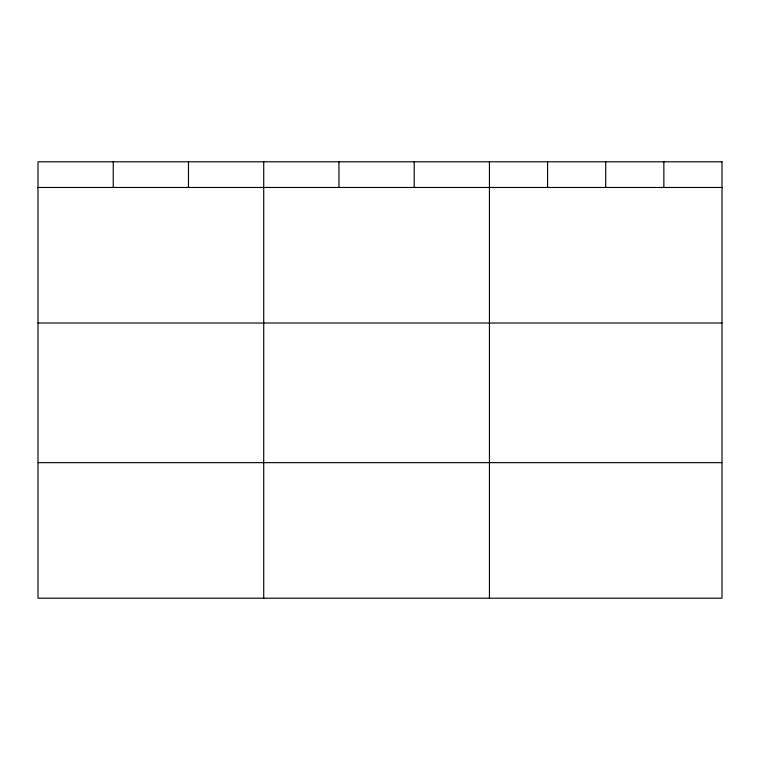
<?xml version="1.0" encoding="UTF-8"?>
<svg xmlns="http://www.w3.org/2000/svg" width="760" height="760" viewBox="0 0 760 760"><rect width="100%" height="100%" fill="white"/><g stroke="black" fill="none" stroke-linecap="round" stroke-linejoin="round"><path stroke-width="1.14" d="M38 187.473L722 187.473M38 323.01L722 323.01M38 462.659L722 462.659M663.86 161.794L663.86 187.473M605.72 161.794L605.72 187.473M547.58 161.794L547.58 187.473M489.44 161.794L489.44 598.206M414.2 161.794L414.2 187.473M338.96 161.794L338.96 187.473M263.72 161.794L263.72 598.206M188.48 161.794L188.48 187.473M113.24 161.794L113.24 187.473M722 161.794L38 161.794L38 598.206L722 598.206L722 161.794"/></g></svg>
